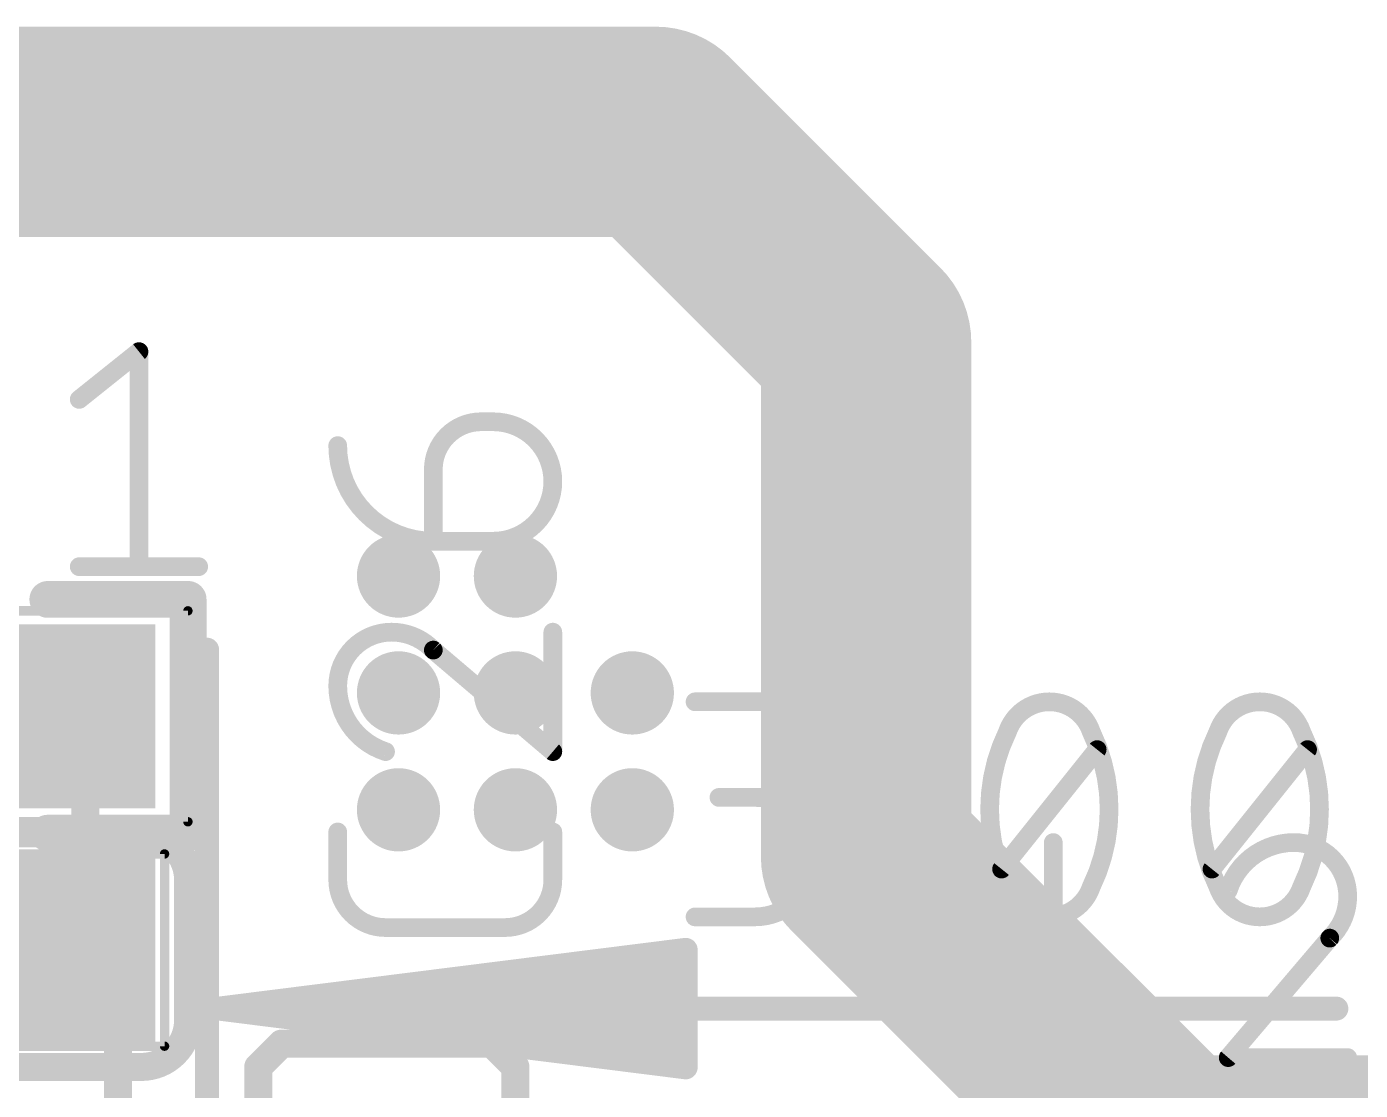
# Model space of a CAD drawing. Extents: x -5 to 103, y -6 to 58.
# Drawn here: x 18.3 to 25.54, y 27.69 to 33.46 of the extents above; entities that cross this region are included whole.
import ezdxf

# ---------------------------------------------------------------- set-up
doc = ezdxf.new("R2010")
doc.units = 0
for name, color, linetype in [('1', 12, 'CONTINUOUS'), ('18', 110, 'CONTINUOUS'), ('21', 40, 'CONTINUOUS'), ('25', 40, 'CONTINUOUS'), ('39', 12, 'CONTINUOUS'), ('51', 254, 'CONTINUOUS')]:
    doc.layers.add(name, color=color, linetype=linetype)

# ---------------------------------------------------------------- blocks, each defined once
blk = doc.blocks.new('RECT')
blk.add_solid([(-0.5, -0.5), (0.5, -0.5), (-0.5, 0.5), (0.5, 0.5)])
blk = doc.blocks.new('ROUNDV')
at = {"const_width": 0.5}
blk.add_lwpolyline([(0, -0.25, 1), (0, 0.25, 1), (0, -0.25)], format="xyb", dxfattribs=at)

msp = doc.modelspace()

# ---------------------------------------------------------------- linework, layer by layer
at = {"layer": '1'}
for points, const_width in [([(21.717, 32.893), (11.5316, 32.893)], 1.143), ([(22.86, 31.75), (21.717, 32.893)], 1.143), ([(22.86, 28.956), (22.86, 31.75)], 1.143), ([(18.6182, 28.448), (18.6182, 29.718)], 0.1524), ([(24.511, 27.305), (22.86, 28.956)], 1.143), ([(18.796, 28.2702), (18.6182, 28.448)], 0.1524), ([(18.796, 26.924), (18.796, 28.2702)], 0.1524), ([(19.685, 27.94), (19.558, 27.813)], 0.1524), ([(20.828, 27.94), (19.685, 27.94)], 0.1524), ([(20.955, 27.813), (20.828, 27.94)], 0.1524), ([(19.558, 27.813), (19.558, 27.559)], 0.1524), ([(20.955, 26.924), (20.955, 27.813)], 0.1524), ([(24.511, 27.305), (32.385, 27.305)], 1.143)]:
    msp.add_lwpolyline(points, dxfattribs=dict(at, const_width=const_width))
for points, const_width in [([(21.9191, 33.0951, 1), (21.5149, 32.6909)], 0.5715), ([(21.717, 32.6073, 1), (21.717, 33.1788)], 0.5715), ([(23.1457, 31.75, 1), (22.5742, 31.75)], 0.5715), ([(22.6579, 31.5479, 1), (23.0621, 31.9521)], 0.5715), ([(18.6563, 29.718, 1), (18.5801, 29.718)], 0.0762), ([(23.0621, 29.1581, 1), (22.6579, 28.7539)], 0.5715), ([(22.5742, 28.956, 1), (23.1457, 28.956)], 0.5715), ([(18.5801, 28.448, 1), (18.6563, 28.448)], 0.0762), ([(18.6451, 28.4749, 1), (18.5913, 28.4211)], 0.0762), ([(18.8341, 28.2702, 1), (18.7579, 28.2702)], 0.0762), ([(18.7691, 28.2433, 1), (18.8229, 28.2971)], 0.0762), ([(19.685, 27.9781, 1), (19.685, 27.9019)], 0.0762), ([(19.7119, 27.9131, 1), (19.6581, 27.9669)], 0.0762), ([(20.8549, 27.9669, 1), (20.8011, 27.9131)], 0.0762), ([(20.828, 27.9019, 1), (20.828, 27.9781)], 0.0762), ([(19.5961, 27.813, 1), (19.5199, 27.813)], 0.0762), ([(19.5311, 27.8399, 1), (19.5849, 27.7861)], 0.0762), ([(20.9931, 27.813, 1), (20.9169, 27.813)], 0.0762), ([(20.9281, 27.7861, 1), (20.9819, 27.8399)], 0.0762), ([(24.511, 27.5907, 1), (24.511, 27.0192)], 0.5715), ([(24.3089, 27.1029, 1), (24.7131, 27.5071)], 0.5715)]:
    msp.add_lwpolyline(points, format="xyb", dxfattribs=dict(at, const_width=const_width))
at = {"layer": '21'}
for points, const_width in [([(18.415, 30.353), (19.177, 30.353)], 0.2), ([(19.177, 30.353), (19.177, 29.083)], 0.2), ([(18.923, 29.083), (18.161, 29.083)], 0.1524), ([(19.177, 29.083), (18.415, 29.083)], 0.2), ([(19.177, 28.067), (19.177, 28.829)], 0.1524), ([(18.161, 27.813), (18.923, 27.813)], 0.1524)]:
    msp.add_lwpolyline(points, dxfattribs=dict(at, const_width=const_width))
for points, const_width in [([(18.415, 30.403, 1), (18.415, 30.303)], 0.1), ([(19.227, 30.353, 1), (19.127, 30.353)], 0.1), ([(19.177, 30.303, 1), (19.177, 30.403)], 0.1), ([(18.415, 29.133, 1), (18.415, 29.033)], 0.1), ([(19.177, 28.829, 0.4142), (18.923, 29.083)], 0.1524), ([(18.923, 29.1211, 1), (18.923, 29.0449)], 0.0762), ([(18.923, 29.0449, 1), (18.923, 29.1211)], 0.0762), ([(19.127, 29.083, 1), (19.227, 29.083)], 0.1), ([(19.177, 29.033, 1), (19.177, 29.133)], 0.1), ([(19.2151, 28.829, 1), (19.1389, 28.829)], 0.0762), ([(19.1389, 28.829, 1), (19.2151, 28.829)], 0.0762), ([(18.923, 27.813, 0.4142), (19.177, 28.067)], 0.1524), ([(19.2151, 28.067, 1), (19.1389, 28.067)], 0.0762), ([(19.1389, 28.067, 1), (19.2151, 28.067)], 0.0762), ([(18.923, 27.8511, 1), (18.923, 27.7749)], 0.0762), ([(18.923, 27.7749, 1), (18.923, 27.8511)], 0.0762)]:
    msp.add_lwpolyline(points, format="xyb", dxfattribs=dict(at, const_width=const_width))
at = {"layer": '25', "const_width": 0.1016}
for points in [[(18.5854, 31.4396), (18.91, 31.6992)], [(18.91, 31.6992), (18.91, 30.5308)], [(20.7687, 31.3182), (20.8336, 31.3182)], [(20.5091, 30.6691), (20.5091, 31.0586)], [(20.8336, 30.6691), (20.5091, 30.6691)], [(18.5854, 30.5308), (19.2345, 30.5308)], [(21.1582, 29.5261), (21.1582, 30.1752)], [(20.5091, 30.0778), (21.1582, 29.5261)], [(19.9898, 28.8299), (19.9898, 29.0896)], [(21.1582, 29.0896), (21.1582, 28.8299)], [(23.8769, 29.0322), (23.8769, 27.8638)], [(20.8986, 28.5703), (20.2494, 28.5703)], [(25.3788, 28.5129), (24.8271, 27.8638)], [(23.8769, 27.8638), (24.3961, 27.8638)], [(24.8271, 27.8638), (25.4762, 27.8638)]]:
    msp.add_lwpolyline(points, dxfattribs=at)
at = {"layer": '25'}
for points, const_width in [([(18.9354, 31.6992, 1), (18.8846, 31.6992)], 0.0508), ([(18.9259, 31.6794, 1), (18.8941, 31.719)], 0.0508), ([(18.5696, 31.4594, 1), (18.6013, 31.4197)], 0.0508), ([(20.7687, 31.3182, 0.4142), (20.5091, 31.0586)], 0.1016), ([(20.7687, 31.3436, 1), (20.7687, 31.2928)], 0.0508), ([(20.7687, 31.2928, 1), (20.7687, 31.3436)], 0.0508), ([(20.8336, 30.6691, 1), (20.8336, 31.3182)], 0.1016), ([(20.8336, 31.3436, 1), (20.8336, 31.2928)], 0.0508), ([(20.8336, 31.2928, 1), (20.8336, 31.3436)], 0.0508), ([(19.9898, 31.1884, 0.4142), (20.5091, 30.6691)], 0.1016), ([(20.0152, 31.1884, 1), (19.9644, 31.1884)], 0.0508), ([(20.5345, 31.0586, 1), (20.4837, 31.0586)], 0.0508), ([(20.4837, 31.0586, 1), (20.5345, 31.0586)], 0.0508), ([(20.5091, 30.6945, 1), (20.5091, 30.6437)], 0.0508), ([(20.5091, 30.6437, 1), (20.5091, 30.6945)], 0.0508), ([(20.8336, 30.6945, 1), (20.8336, 30.6437)], 0.0508), ([(20.8336, 30.6437, 1), (20.8336, 30.6945)], 0.0508), ([(20.4837, 30.6691, 1), (20.5345, 30.6691)], 0.0508), ([(18.5854, 30.5562, 1), (18.5854, 30.5054)], 0.0508), ([(19.2345, 30.5054, 1), (19.2345, 30.5562)], 0.0508), ([(18.8846, 30.5308, 1), (18.9354, 30.5308)], 0.0508), ([(20.2819, 30.1752, 0.4142), (19.9898, 29.8831)], 0.1016), ([(20.5091, 30.0778, 0.2053), (20.2819, 30.1752)], 0.1016), ([(20.2819, 30.2006, 1), (20.2819, 30.1498)], 0.0508), ([(20.2819, 30.1498, 1), (20.2819, 30.2006)], 0.0508), ([(21.1836, 30.1752, 1), (21.1328, 30.1752)], 0.0508), ([(20.5255, 30.0972, 1), (20.4926, 30.0585)], 0.0508), ([(20.4907, 30.0603, 1), (20.5275, 30.0954)], 0.0508), ([(19.9898, 29.8831, 0.3252), (20.2494, 29.5261)], 0.1016), ([(20.0152, 29.8831, 1), (19.9644, 29.8831)], 0.0508), ([(19.9644, 29.8831, 1), (20.0152, 29.8831)], 0.0508), ([(20.2416, 29.5019, 1), (20.2573, 29.5503)], 0.0508), ([(21.1417, 29.5067, 1), (21.1747, 29.5454)], 0.0508), ([(21.1328, 29.5261, 1), (21.1836, 29.5261)], 0.0508), ([(20.0152, 29.0896, 1), (19.9644, 29.0896)], 0.0508), ([(21.1836, 29.0896, 1), (21.1328, 29.0896)], 0.0508), ([(23.9023, 29.0322, 1), (23.8514, 29.0322)], 0.0508), ([(25.1841, 29.0322, 0.3252), (24.8271, 28.7726)], 0.1016), ([(25.4762, 28.7401, 0.4142), (25.1841, 29.0322)], 0.1016), ([(25.1841, 29.0576, 1), (25.1841, 29.0068)], 0.0508), ([(25.1841, 29.0068, 1), (25.1841, 29.0576)], 0.0508), ([(19.9898, 28.8299, 0.4142), (20.2494, 28.5703)], 0.1016), ([(20.0152, 28.8299, 1), (19.9644, 28.8299)], 0.0508), ([(19.9644, 28.8299, 1), (20.0152, 28.8299)], 0.0508), ([(20.8986, 28.5703, 0.4142), (21.1582, 28.8299)], 0.1016), ([(21.1836, 28.8299, 1), (21.1328, 28.8299)], 0.0508), ([(21.1328, 28.8299, 1), (21.1836, 28.8299)], 0.0508), ([(24.8029, 28.7804, 1), (24.8513, 28.7647)], 0.0508), ([(25.3788, 28.5129, 0.2053), (25.4762, 28.7401)], 0.1016), ([(25.5016, 28.7401, 1), (25.4508, 28.7401)], 0.0508), ([(25.4508, 28.7401, 1), (25.5016, 28.7401)], 0.0508), ([(20.2494, 28.5957, 1), (20.2494, 28.5449)], 0.0508), ([(20.2494, 28.5449, 1), (20.2494, 28.5957)], 0.0508), ([(20.8986, 28.5957, 1), (20.8986, 28.5449)], 0.0508), ([(20.8986, 28.5449, 1), (20.8986, 28.5957)], 0.0508), ([(25.3613, 28.5313, 1), (25.3964, 28.4945)], 0.0508), ([(25.3982, 28.4965, 1), (25.3595, 28.5294)], 0.0508), ([(23.8769, 27.8892, 1), (23.8769, 27.8384)], 0.0508), ([(24.3961, 27.8384, 1), (24.3961, 27.8892)], 0.0508), ([(24.8077, 27.8803, 1), (24.8464, 27.8473)], 0.0508), ([(24.8271, 27.8892, 1), (24.8271, 27.8384)], 0.0508), ([(25.4762, 27.8384, 1), (25.4762, 27.8892)], 0.0508), ([(23.8514, 27.8638, 1), (23.9023, 27.8638)], 0.0508)]:
    msp.add_lwpolyline(points, format="xyb", dxfattribs=dict(at, const_width=const_width))
at = {"layer": '39', "const_width": 0.0508}
for points in [[(16.638, 30.291), (19.176, 30.291)], [(19.176, 30.291), (19.176, 29.145)], [(19.176, 29.145), (16.638, 29.145)], [(16.765, 28.9702), (19.049, 28.9702)], [(19.049, 28.9702), (19.049, 27.9258)], [(19.049, 27.9258), (16.765, 27.9258)]]:
    msp.add_lwpolyline(points, dxfattribs=at)
at = {"layer": '39', "const_width": 0.0254}
for points in [[(19.1887, 30.291, 1), (19.1633, 30.291)], [(19.176, 30.2783, 1), (19.176, 30.3037)], [(19.1633, 29.145, 1), (19.1887, 29.145)], [(19.176, 29.1323, 1), (19.176, 29.1577)], [(19.0617, 28.9702, 1), (19.0363, 28.9702)], [(19.049, 28.9575, 1), (19.049, 28.9829)], [(19.0363, 27.9258, 1), (19.0617, 27.9258)], [(19.049, 27.9131, 1), (19.049, 27.9385)]]:
    msp.add_lwpolyline(points, format="xyb", dxfattribs=at)
at = {"layer": '51'}
for points, const_width in [([(19.28, 25.63), (19.28, 30.08)], 0.13), ([(21.9308, 29.7967), (22.3203, 29.7967)], 0.1016), ([(23.5959, 28.8879), (24.1152, 29.5371)], 0.1016), ([(24.7389, 28.8879), (25.2582, 29.5371)], 0.1016), ([(22.3203, 29.2774), (22.0606, 29.2774)], 0.1016), ([(23.023, 28.6283), (23.023, 28.6932)], 0.1016), ([(23.023, 28.6932), (23.0879, 28.6932)], 0.1016), ([(23.0879, 28.6932), (23.0879, 28.6283)], 0.1016), ([(21.9308, 28.6283), (22.2554, 28.6283)], 0.1016), ([(23.0879, 28.6283), (23.023, 28.6283)], 0.1016), ([(19.345, 28.13), (21.88, 28.4492)], 0.13), ([(21.88, 28.4492), (21.88, 27.8108)], 0.13), ([(19.345, 28.13), (21.88, 28.39)], 0.13), ([(19.345, 28.13), (21.88, 28.26)], 0.13), ([(19.345, 28.13), (25.4146, 28.13)], 0.13), ([(21.88, 27.8108), (19.345, 28.13)], 0.13), ([(21.88, 28), (19.345, 28.13)], 0.13), ([(21.88, 27.87), (19.345, 28.13)], 0.13)]:
    msp.add_lwpolyline(points, dxfattribs=dict(at, const_width=const_width))
for points, const_width in [([(19.3125, 30.08, 1), (19.2475, 30.08)], 0.065), ([(21.9308, 29.8221, 1), (21.9308, 29.7713)], 0.0508), ([(22.3203, 29.2774, 1), (22.3203, 29.7967)], 0.1016), ([(22.3203, 29.8221, 1), (22.3203, 29.7713)], 0.0508), ([(22.3203, 29.7713, 1), (22.3203, 29.8221)], 0.0508), ([(23.8555, 29.7967, 0.3205), (23.6284, 29.6344)], 0.1016), ([(24.0827, 29.6344, 0.3205), (23.8555, 29.7967)], 0.1016), ([(23.8555, 29.8221, 1), (23.8555, 29.7713)], 0.0508), ([(23.8555, 29.7713, 1), (23.8555, 29.8221)], 0.0508), ([(24.9985, 29.7967, 0.3205), (24.7714, 29.6344)], 0.1016), ([(25.2257, 29.6344, 0.3205), (24.9985, 29.7967)], 0.1016), ([(24.9985, 29.8221, 1), (24.9985, 29.7713)], 0.0508), ([(24.9985, 29.7713, 1), (24.9985, 29.8221)], 0.0508), ([(23.6284, 29.6344, 0.1139), (23.531, 29.2125)], 0.1016), ([(23.6043, 29.6427, 1), (23.6524, 29.6262)], 0.0508), ([(23.6512, 29.6233, 1), (23.6055, 29.6456)], 0.0508), ([(24.1056, 29.6456, 1), (24.0599, 29.6233)], 0.0508), ([(24.1801, 29.2125, 0.1139), (24.0827, 29.6344)], 0.1016), ([(24.0587, 29.6262, 1), (24.1068, 29.6427)], 0.0508), ([(24.7714, 29.6344, 0.1139), (24.674, 29.2125)], 0.1016), ([(24.7473, 29.6427, 1), (24.7954, 29.6262)], 0.0508), ([(24.7942, 29.6233, 1), (24.7485, 29.6456)], 0.0508), ([(25.2486, 29.6456, 1), (25.2029, 29.6233)], 0.0508), ([(25.3231, 29.2125, 0.1139), (25.2257, 29.6344)], 0.1016), ([(25.2017, 29.6262, 1), (25.2498, 29.6427)], 0.0508), ([(24.135, 29.5212, 1), (24.0954, 29.5529)], 0.0508), ([(25.278, 29.5212, 1), (25.2384, 29.5529)], 0.0508), ([(22.0606, 29.3028, 1), (22.0606, 29.252)], 0.0508), ([(22.2554, 28.6283, 1), (22.2554, 29.2774)], 0.1016), ([(22.2554, 29.3028, 1), (22.2554, 29.252)], 0.0508), ([(22.3203, 29.3028, 1), (22.3203, 29.252)], 0.0508), ([(22.3203, 29.252, 1), (22.3203, 29.3028)], 0.0508), ([(23.531, 29.2125, 0.1139), (23.6284, 28.7906)], 0.1016), ([(23.5564, 29.2125, 1), (23.5056, 29.2125)], 0.0508), ([(23.5056, 29.2125, 1), (23.5564, 29.2125)], 0.0508), ([(24.0827, 28.7906, 0.1139), (24.1801, 29.2125)], 0.1016), ([(24.2055, 29.2125, 1), (24.1547, 29.2125)], 0.0508), ([(24.1547, 29.2125, 1), (24.2055, 29.2125)], 0.0508), ([(24.674, 29.2125, 0.1139), (24.7714, 28.7906)], 0.1016), ([(24.6994, 29.2125, 1), (24.6486, 29.2125)], 0.0508), ([(24.6486, 29.2125, 1), (24.6994, 29.2125)], 0.0508), ([(25.2257, 28.7906, 0.1139), (25.3231, 29.2125)], 0.1016), ([(25.3485, 29.2125, 1), (25.2977, 29.2125)], 0.0508), ([(25.2977, 29.2125, 1), (25.3485, 29.2125)], 0.0508), ([(23.5761, 28.9038, 1), (23.6157, 28.8721)], 0.0508), ([(24.7191, 28.9038, 1), (24.7587, 28.8721)], 0.0508), ([(23.6524, 28.7988, 1), (23.6043, 28.7823)], 0.0508), ([(23.6284, 28.7906, 0.3205), (23.8555, 28.6283)], 0.1016), ([(23.8555, 28.6283, 0.3205), (24.0827, 28.7906)], 0.1016), ([(24.1068, 28.7823, 1), (24.0587, 28.7988)], 0.0508), ([(24.7954, 28.7988, 1), (24.7473, 28.7823)], 0.0508), ([(24.7714, 28.7906, 0.3205), (24.9985, 28.6283)], 0.1016), ([(24.9985, 28.6283, 0.3205), (25.2257, 28.7906)], 0.1016), ([(25.2498, 28.7823, 1), (25.2017, 28.7988)], 0.0508), ([(23.6055, 28.7794, 1), (23.6512, 28.8017)], 0.0508), ([(24.0599, 28.8017, 1), (24.1056, 28.7794)], 0.0508), ([(24.7485, 28.7794, 1), (24.7942, 28.8017)], 0.0508), ([(25.2029, 28.8017, 1), (25.2486, 28.7794)], 0.0508), ([(23.0484, 28.6932, 1), (22.9976, 28.6932)], 0.0508), ([(23.023, 28.7186, 1), (23.023, 28.6678)], 0.0508), ([(23.1133, 28.6932, 1), (23.0625, 28.6932)], 0.0508), ([(23.0879, 28.6678, 1), (23.0879, 28.7186)], 0.0508), ([(21.9308, 28.6537, 1), (21.9308, 28.6029)], 0.0508), ([(22.2554, 28.6537, 1), (22.2554, 28.6029)], 0.0508), ([(22.2554, 28.6029, 1), (22.2554, 28.6537)], 0.0508), ([(23.023, 28.6537, 1), (23.023, 28.6029)], 0.0508), ([(22.9976, 28.6283, 1), (23.0484, 28.6283)], 0.0508), ([(23.0625, 28.6283, 1), (23.1133, 28.6283)], 0.0508), ([(23.0879, 28.6029, 1), (23.0879, 28.6537)], 0.0508), ([(23.8555, 28.6537, 1), (23.8555, 28.6029)], 0.0508), ([(23.8555, 28.6029, 1), (23.8555, 28.6537)], 0.0508), ([(24.9985, 28.6537, 1), (24.9985, 28.6029)], 0.0508), ([(24.9985, 28.6029, 1), (24.9985, 28.6537)], 0.0508), ([(21.9125, 28.4492, 1), (21.8475, 28.4492)], 0.065), ([(21.8841, 28.417, 1), (21.8759, 28.4815)], 0.065), ([(21.8833, 28.3577, 1), (21.8767, 28.4223)], 0.065), ([(21.8817, 28.2275, 1), (21.8783, 28.2925)], 0.065), ([(19.345, 28.1625, 1), (19.345, 28.0975)], 0.065), ([(19.3491, 28.1622, 1), (19.3409, 28.0978)], 0.065), ([(19.3433, 28.1625, 1), (19.3467, 28.0975)], 0.065), ([(19.3467, 28.1625, 1), (19.3433, 28.0975)], 0.065), ([(19.3483, 28.1623, 1), (19.3417, 28.0977)], 0.065), ([(19.3417, 28.1623, 1), (19.3483, 28.0977)], 0.065), ([(19.3409, 28.1622, 1), (19.3491, 28.0978)], 0.065), ([(25.4146, 28.0975, 1), (25.4146, 28.1625)], 0.065), ([(21.8783, 27.9675, 1), (21.8817, 28.0325)], 0.065), ([(21.8767, 27.8377, 1), (21.8833, 27.9023)], 0.065), ([(21.8475, 27.8108, 1), (21.9125, 27.8108)], 0.065), ([(21.8759, 27.7785, 1), (21.8841, 27.843)], 0.065)]:
    msp.add_lwpolyline(points, format="xyb", dxfattribs=dict(at, const_width=const_width))

# ---------------------------------------------------------------- block references
at = {"layer": '1', "xscale": 0.762, "yscale": 1.0008}
msp.add_blockref('RECT', (18.6182, 29.718), dxfattribs=at)
at = {"layer": '1', "xscale": 0.762, "yscale": 1.0008, "rotation": 180}
msp.add_blockref('RECT', (18.6182, 28.448), dxfattribs=at)
at = {"layer": '18', "xscale": 0.4524, "yscale": 0.4524}
for p in [(20.32, 30.48), (20.32, 30.48), (20.955, 30.48), (20.955, 30.48), (20.32, 29.845), (20.32, 29.845), (20.955, 29.845), (20.955, 29.845), (21.59, 29.845), (21.59, 29.845), (20.32, 29.21), (20.32, 29.21), (20.955, 29.21), (20.955, 29.21), (21.59, 29.21), (21.59, 29.21)]:
    msp.add_blockref('ROUNDV', p, dxfattribs=at)

doc.saveas('drawing.dxf')
